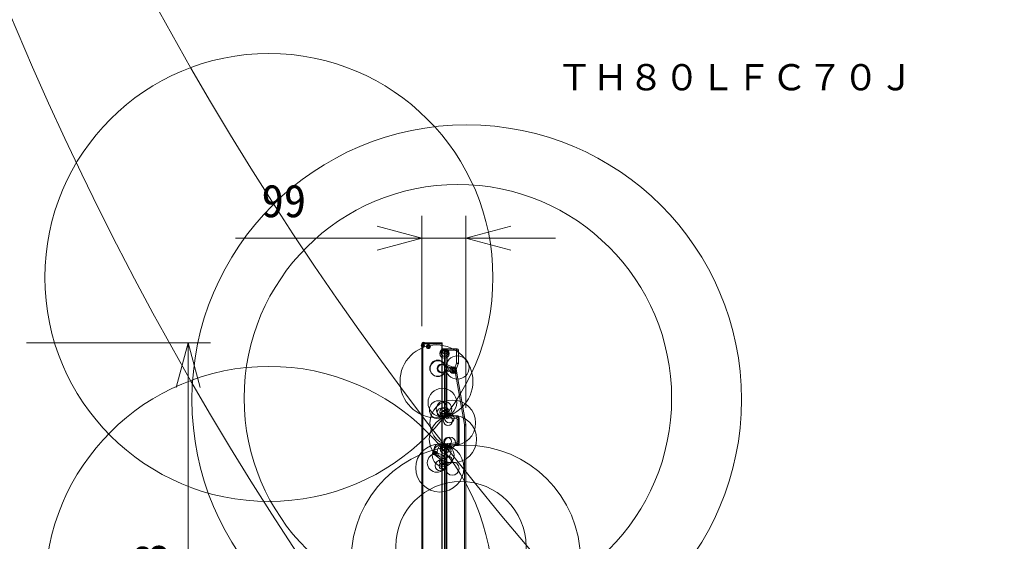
# Model space of a CAD drawing. Units: millimetres, scale not verified. Extents: x -62 to 356, y -60 to 318.
# Drawn here: x 9.6 to 64.6, y 21.7 to 50.9 of the extents above; entities that cross this region are included whole.
import ezdxf
from ezdxf.enums import TextEntityAlignment as Align

# ---------------------------------------------------------------- set-up
doc = ezdxf.new("R2010")
doc.units = ezdxf.units.MM
doc.header["$LTSCALE"] = 0.125
for name, color, linetype, lineweight in [('0-0_0', 7, 'Continuous', 18), ('0-5_SUNPO', 3, 'Continuous', 18), ('0-6_GAIKEI', 1, 'Continuous', 18)]:
    doc.layers.add(name, color=color, linetype=linetype, lineweight=lineweight)
doc.layers.add('0-4_TOUROKU', color=7, linetype='Continuous')
doc.styles.add('ＭＳ ゴシック', font='')
doc.styles.get('ＭＳ ゴシック').set_extended_font_data('MS Gothic')

# ---------------------------------------------------------------- blocks, each defined once
blk = doc.blocks.new('_Open30')
at = {"layer": '0-0_0'}
blk.add_line((0, 0), (-1, 0), dxfattribs=at)
blk.add_lwpolyline([(-1, 0.26795), (0, 0), (-1, -0.26795)], dxfattribs=at)
blk = doc.blocks.new('D5')
at = {"layer": '0-5_SUNPO'}
for p, q in [((74.4241, 346.3126), (84.7092, 346.3126)), ((83.4592, 343.8126), (83.4592, 321.5051)), ((74.4241, 319.0051), (84.7092, 319.0051))]:
    blk.add_line(p, q, dxfattribs=at)
at = {"layer": '0-5_SUNPO', "xscale": 2.5, "yscale": 2.5}
for p, rotation in [((83.4592, 346.3126), 90), ((83.4592, 319.0051), 270)]:
    blk.add_blockref('_Open30', p, dxfattribs=dict(at, rotation=rotation))
at = {"layer": '0-5_SUNPO', "color": 7, "style": 'ＭＳ ゴシック'}
blk.add_text('1093', height=1.833, rotation=90, dxfattribs=at).set_placement((82.8342, 330.1589), align=Align.BOTTOM_LEFT)
blk = doc.blocks.new('D6')
at = {"layer": '0-5_SUNPO'}
for p, q in [((96.5217, 347.2473), (96.5217, 353.4172)), ((98.9942, 342.6805), (98.9942, 353.4172)), ((94.0217, 352.1672), (86.105, 352.1672)), ((98.9942, 352.1672), (96.5217, 352.1672)), ((101.4942, 352.1672), (103.9942, 352.1672))]:
    blk.add_line(p, q, dxfattribs=at)
at = {"layer": '0-5_SUNPO', "xscale": 2.5, "yscale": 2.5}
blk.add_blockref('_Open30', (96.5217, 352.1672), dxfattribs=at)
at = {"layer": '0-5_SUNPO', "xscale": 2.5, "yscale": 2.5, "rotation": 180}
blk.add_blockref('_Open30', (98.9942, 352.1672), dxfattribs=at)
at = {"layer": '0-5_SUNPO', "color": 7, "style": 'ＭＳ ゴシック'}
blk.add_text('99', height=1.833, dxfattribs=at).set_placement((87.5633, 352.7922), align=Align.BOTTOM_LEFT)

msp = doc.modelspace()

# ---------------------------------------------------------------- linework, layer by layer
at = {"layer": '0-6_GAIKEI', "color": 7}
for p, q in [((32.031, 5.5633), (32.031, 32.7501)), ((32.031, 5.5683), (32.031, 32.7451)), ((32.0383, 32.7677), (32.0392, 32.7686)), ((32.0383, 32.7627), (32.0383, 32.7627)), ((32.0737, 32.8031), (32.0392, 32.7686)), ((33.1535, 32.8104), (32.0914, 32.8104)), ((33.1535, 32.7573), (33.1535, 32.8054)), ((33.166, 32.7979), (33.166, 32.7552)), ((33.166, 32.4879), (34.0085, 32.4879)), ((34.0835, 32.4129), (34.0835, 31.6784)), ((34.076, 31.6356), (33.9621, 31.3227)), ((33.9633, 31.2682), (33.9633, 31.2683)), ((33.9932, 31.1163), (33.971, 31.2418)), ((33.9932, 31.1163), (34.4959, 28.2652)), ((34.5035, 28.1783), (34.5035, 17.7925))]:
    msp.add_line(p, q, dxfattribs=at)
at = {"layer": '0-6_GAIKEI'}
for p, q in [((32.0383, 32.7627), (32.0732, 32.7976)), ((32.0732, 32.7558), (32.0383, 32.7557)), ((32.0383, 32.7557), (32.0383, 32.7557)), ((32.0383, 5.5577), (32.0383, 32.7557)), ((32.0392, 32.7686), (32.0442, 32.7686)), ((32.0737, 32.7554), (32.0732, 32.7558)), ((32.0737, 5.558), (32.0737, 32.7554)), ((32.0912, 32.8032), (32.0856, 32.7976)), ((32.0856, 32.7682), (32.0912, 32.7626)), ((32.0914, 32.8054), (33.1535, 32.8054)), ((32.0914, 32.8054), (32.0914, 32.8032)), ((33.1535, 32.8032), (32.0914, 32.8032)), ((32.0914, 32.7626), (33.1535, 32.7626)), ((32.0914, 32.7626), (32.0914, 5.5507)), ((33.1535, 32.7573), (32.0914, 32.7573)), ((33.1535, 5.5079), (33.1535, 32.7573)), ((33.166, 5.5581), (33.166, 32.7552)), ((33.166, 32.4858), (33.3114, 32.4705)), ((33.3114, 32.3462), (33.166, 32.3615)), ((33.3114, 28.7203), (33.3114, 32.3462)), ((33.3785, 32.3462), (33.3114, 32.3462)), ((33.3785, 32.396), (33.3785, 28.7858)), ((33.4457, 32.396), (33.3785, 32.396)), ((34.0835, 32.4129), (33.4447, 32.4129)), ((33.9716, 31.6784), (33.9716, 32.4129)), ((33.4279, 31.5061), (33.8907, 31.3376)), ((33.4457, 31.5765), (33.8773, 31.4194)), ((33.8773, 31.4194), (33.9716, 31.6784)), ((34.0835, 31.6784), (33.9716, 31.6784)), ((33.3785, 31.2711), (33.4279, 31.2711)), ((33.4279, 31.2711), (33.4279, 28.7858)), ((33.9128, 31.0946), (33.4279, 31.2711)), ((34.4156, 28.2434), (33.9128, 31.0946)), ((33.9637, 28.5813), (33.166, 28.6652)), ((33.378, 28.7859), (33.3785, 28.7858)), ((33.4279, 28.7858), (33.3785, 28.7858)), ((33.4279, 28.7858), (33.9538, 28.7305)), ((33.4447, 28.7113), (33.9716, 28.6559)), ((33.4447, 28.7113), (33.4457, 28.7112)), ((33.9716, 28.6559), (33.9637, 28.5813)), ((34.1329, 28.5316), (34.0085, 28.5316)), ((34.0835, 28.5316), (34.0835, 27.2817)), ((34.1329, 28.5316), (34.1329, 27.2817)), ((34.4213, 17.792), (34.4213, 28.1783)), ((34.5035, 28.1783), (34.4213, 28.1783)), ((33.166, 27.1482), (33.9637, 27.232)), ((33.3114, 11.2203), (33.3114, 27.093)), ((33.3785, 27.0275), (33.378, 27.0274)), ((33.3785, 27.0275), (33.3785, 11.2858)), ((33.9538, 27.0828), (33.4279, 27.0275)), ((33.4457, 27.1021), (33.4447, 27.102)), ((32.766, 26.7029), (32.766, 26.6104)), ((33.3861, 26.1955), (33.3785, 26.1955)), ((33.3861, 25.9178), (33.3785, 25.9178)), ((33.3861, 26.1955), (33.3861, 25.9178))]:
    msp.add_line(p, q, dxfattribs=at)
for points in [[(33.4457, 32.396), (33.4457, 31.5765), (33.3785, 31.5765)], [(34.1329, 27.2817), (34.0085, 27.2817), (34.0085, 28.5316)], [(33.3785, 27.0275), (33.4279, 27.0275), (33.4279, 17.7917)], [(33.9637, 27.232), (33.9716, 27.1574), (33.4447, 27.102)]]:
    msp.add_lwpolyline(points, dxfattribs=at)
for centre, radius in [((175.577, 137.9423), 180.342), ((175.577, 120.4423), 180.342), ((23.4873, 36.4722), 12.5246), ((34.547, 29.6407), 15.3624), ((34.0541, 29.7214), 11.9491), ((32.8534, 30.6615), 2.0362), ((32.0926, 32.6684), 0.089), ((32.0908, 32.6874), 0.0699), ((32.0483, 32.7608), 0.0112), ((32.0468, 32.7603), 0.00961), ((32.0449, 32.7598), 0.00767), ((32.0431, 32.7597), 0.00592), ((32.0415, 32.7599), 0.0043), ((32.0408, 32.7603), 0.00345), ((32.0384, 32.7557), 0.00007), ((32.0989, 32.7192), 0.0442), ((32.0966, 32.7235), 0.0393), ((32.0975, 32.7239), 0.0392), ((32.1353, 32.7907), 0.0712), ((32.0875, 32.7805), 0.023), ((32.1152, 32.7826), 0.0495), ((32.0997, 32.7794), 0.0337), ((32.0911, 32.7801), 0.025), ((32.0868, 32.7848), 0.0186), ((32.1092, 32.7737), 0.0336), ((32.1064, 32.7898), 0.03), ((32.0992, 32.7806), 0.0215), ((32.098, 32.7846), 0.0201), ((32.0936, 32.7828), 0.0155), ((32.0935, 32.783), 0.0153), ((32.4035, 32.6042), 0.1125), ((32.4035, 32.6042), 0.075), ((32.4035, 32.6042), 0.0462), ((33.3021, 32.2162), 0.2631), ((33.3136, 32.2706), 0.2076), ((33.3381, 32.3337), 0.1399), ((33.3655, 32.3749), 0.0904), ((33.3849, 32.3937), 0.0634), ((33.3988, 32.4021), 0.0472), ((34.0286, 31.4357), 0.6501), ((23.4873, 18.9722), 12.5246), ((32.9295, 31.3955), 0.4515), ((32.9394, 31.3694), 0.4412), ((33.1334, 31.3776), 0.2469), ((33.1603, 31.3777), 0.22), ((33.5018, 31.3397), 0.1235), ((33.4488, 31.3439), 0.0703), ((33.7826, 31.2865), 0.1829), ((33.7954, 31.2908), 0.1694), ((33.8294, 31.304), 0.133), ((33.8537, 31.3189), 0.1045), ((33.8684, 31.3339), 0.0835), ((33.9099, 31.3127), 0.0531), ((33.9632, 31.3235), 0.00132), ((33.1829, 29.4714), 0.8014), ((32.9597, 29.0703), 0.5032), ((33.7654, 28.3386), 1.2785), ((33.2731, 29.1143), 0.4331), ((33.3069, 28.9437), 0.2591), ((33.7775, 27.4315), 1.3234), ((33.1483, 28.9144), 0.2585), ((33.2314, 28.8386), 0.146), ((33.3159, 28.8679), 0.1828), ((33.2704, 28.7986), 0.0901), ((33.4965, 28.4587), 0.2584), ((33.2942, 28.7687), 0.0519), ((33.3058, 28.7481), 0.0283), ((33.5794, 28.6068), 0.2705), ((33.4044, 28.7544), 0.0416), ((33.3793, 28.7817), 0.00451), ((33.3783, 28.7833), 0.00259), ((33.4545, 28.6352), 0.077), ((33.4442, 28.6963), 0.015), ((33.609, 27.2299), 0.3082), ((34.4978, 20.6851), 6.4067), ((33.0407, 25.8178), 1.3444), ((33.2306, 26.525), 0.6122), ((33.0718, 26.8333), 0.3593), ((33.2822, 26.7418), 0.3893), ((33.308, 26.8769), 0.2518), ((33.2296, 26.9737), 0.1481), ((33.316, 26.9483), 0.1799), ((33.2781, 27.023), 0.0789), ((33.2953, 27.0463), 0.0499), ((33.3039, 27.0614), 0.0326), ((33.4839, 27.3066), 0.2088), ((33.3068, 27.0686), 0.0248), ((33.4225, 27.076), 0.0664), ((33.4031, 27.0568), 0.0392), ((33.3789, 27.0314), 0.00408), ((33.4477, 27.1414), 0.0397), ((33.4443, 27.12), 0.018), ((32.8681, 26.1086), 0.5279), ((32.761, 26.6567), 0.1125), ((32.761, 26.6567), 0.075), ((32.766, 26.6567), 0.0462), ((33.5512, 26.2821), 0.1769), ((33.087, 25.9512), 0.3026), ((33.1997, 25.9256), 0.187), ((33.2008, 26.1883), 0.1859), ((33.2443, 25.9181), 0.1418), ((33.2466, 26.1953), 0.1396), ((33.742, 25.7857), 0.373), ((33.3949, 25.8672), 0.0165), ((33.3957, 26.2462), 0.0173), ((34.2205, 21.4168), 3.6429)]:
    msp.add_circle(centre, radius, dxfattribs=at)
at = {"layer": '0-6_GAIKEI', "color": 7}
for centre, radius, start, end in [((32.056, 32.7501), 0.025, 135, 180), ((32.0914, 32.7854), 0.025, 90, 135), ((33.1535, 32.7979), 0.0125, 0, 90), ((33.1535, 32.7929), 0.0125, 0, 90), ((34.0085, 32.4129), 0.075, 0, 90), ((33.9585, 31.6784), 0.125, 340, 0), ((33.8479, 31.2201), 0.125, 10, 70), ((34.0326, 31.2971), 0.075, 160, 196.02477), ((34.0319, 31.2969), 0.0743, 196.15276, 202.11695), ((34.0035, 28.1783), 0.5, 0, 10)]:
    msp.add_arc(centre, radius, start, end, dxfattribs=at)
at = {"layer": '0-6_GAIKEI'}
for centre, radius, start, end in [((32.056, 32.7451), 0.025, 135.04095, 180), ((32.0914, 32.7804), 0.025, 90.59597, 134.98872), ((32.0914, 32.7804), 0.025, 90, 90.58469), ((32.0914, 32.7857), 0.0175, 90, 90.58469), ((32.0914, 32.7801), 0.0175, 269.41531, 270), ((33.3035, 32.396), 0.075, 0, 84), ((33.2957, 32.396), 0.15, 0, 6.49483), ((33.4535, 31.5765), 0.075, 180, 250), ((33.4535, 28.7858), 0.075, 180, 264), ((33.9329, 28.5316), 0.2, 0, 84), ((33.9585, 28.5316), 0.125, 0, 84), ((33.9585, 28.5316), 0.05, 0, 84), ((34.0463, 28.1783), 0.375, 0, 10), ((33.4535, 27.0275), 0.075, 96, 180), ((33.9329, 27.2817), 0.2, 276, 0), ((33.9585, 27.2817), 0.05, 276, 0), ((33.9585, 27.2817), 0.125, 276, 0)]:
    msp.add_arc(centre, radius, start, end, dxfattribs=at)
for centre, major_axis, ratio, start_param, end_param in [((32.056, 32.7451), (0.025, 0), 0.6, 2.3569092, 3.1415927), ((32.0856, 32.7853), (0.0124, -0.0124), 0.57735, 2.0943951, 3.1415927), ((32.0856, 32.7558), (0.0124, 0.0124), 0.57735, 1.0471976, 2.0943951), ((32.0912, 32.7979), (0.00008, -0.0075), 0.010204, 2.3561424, 3.1415927), ((32.0912, 32.7573), (-0.00008, -0.0075), 0.010204, 3.9270429, 4.7124931), ((32.0914, 32.7748), (0.025, 0), 0.7, 4.7021842, 4.712389), ((34.5771, 32.4129), (-1.4272, 0.075), 0.000288, 0.150321, 0.4864829), ((33.3192, 32.5451), (-0.0078, -0.0746), 0.091213, 6.2831853, 6.7744416), ((33.9637, 32.4129), (0, -0.075), 0.104528, 1.5707963, 3.1415927), ((33.3035, 32.3457), (0.0078, 0.1249), 0.062267, 4.7206874, 6.2805573), ((33.4526, 32.4129), (-0.0745, -0.0085), 0.011888, 4.8164342, 6.2831853), ((33.3552, 31.3931), (-0.0249, -0.0019), 0.002647, 2.7783785, 2.9730944), ((33.4535, 31.2307), (-0.0265, 0.2755), 0.079213, 6.2454323, 7.6989824), ((33.4535, 31.5765), (-0.0257, -0.0705), 0.098287, 4.7481474, 6.2831853), ((33.8852, 31.4194), (-0.0257, -0.0705), 0.098287, 4.7481474, 6.2831853), ((33.8667, 31.4262), (-0.1175, 0.0428), 0.021555, 1.6691796, 1.8381251), ((33.9164, 31.4081), (-0.0257, -0.0705), 0.264315, 4.7470444, 6.2831853), ((33.9585, 31.6784), (-0.1175, 0.0428), 0.035925, 3.1415927, 4.6140057), ((33.873, 31.078), (0.016, 0.26), 0.149078, 4.785565, 6.2391151), ((33.8701, 31.0946), (0.1231, 0.0217), 0.063077, 5.0559308, 6.2831853), ((34.5771, 28.5169), (-1.4272, 0.1508), 0.052258, 5.8022404, 6.1384023), ((34.5693, 28.5169), (-1.4271, 0.1517), 0.104516, 5.8023317, 6.1109899), ((33.3192, 28.7203), (-0.0069, 0.0747), 0.104093, 1.5612098, 2.0524661), ((33.4526, 28.7859), (0.0078, 0.0746), 0.993512, 1.6748416, 3.1266499), ((33.4535, 28.7858), (0.0078, 0.0746), 0.340364, 1.6065548, 3.1415927), ((33.4526, 28.7859), (0.0078, 0.0746), 0.993512, 3.1266499, 3.1415927), ((33.9794, 28.7305), (0.0078, 0.0746), 0.340364, 1.6065548, 3.1415927), ((34.3728, 28.2434), (-0.1231, -0.0217), 0.063077, 1.9143382, 3.1415927), ((34.5771, 27.2965), (1.4272, 0.1508), 0.052258, 3.2863756, 3.6225375), ((34.5693, 27.2965), (1.4271, 0.1517), 0.104516, 3.3137881, 3.6224463), ((33.3192, 27.093), (0.0069, 0.0747), 0.104093, 1.0891266, 1.5803829), ((33.4526, 27.0274), (-0.0078, 0.0746), 0.993512, 0.0134662, 1.4667511), ((33.4535, 27.0275), (-0.0078, 0.0746), 0.340364, 0, 1.5350379), ((33.4526, 27.0274), (-0.0078, 0.0746), 0.993512, 0, 0.0134662), ((33.9794, 27.0828), (-0.0078, 0.0746), 0.340364, 0, 1.5350379)]:
    msp.add_ellipse(centre, major_axis=major_axis, ratio=ratio, start_param=start_param, end_param=end_param, dxfattribs=at)
at = {"layer": '0-6_GAIKEI', "color": 7}
for centre, ratio in [((33.1535, 32.7929), 0.824264), ((33.1535, 32.7552), 0.589949), ((33.1535, 32.7552), 0.165685)]:
    msp.add_ellipse(centre, major_axis=(0.0125, 0), ratio=ratio, start_param=6.2831853, end_param=7.8539816, dxfattribs=at)

# ---------------------------------------------------------------- block references
at = {"layer": '0-5_SUNPO'}
for name in ['D6', 'D5']:
    msp.add_blockref(name, (-64.4907, -313.5022), dxfattribs=at)

# ---------------------------------------------------------------- texts
at = {"layer": '0-4_TOUROKU', "style": 'ＭＳ ゴシック'}
msp.add_text('ＴＨ８０ＬＦＣ７０Ｊ', height=1.466, dxfattribs=at).set_placement((39.576, 46.4978), align=Align.BOTTOM_LEFT)

doc.saveas('drawing.dxf')
